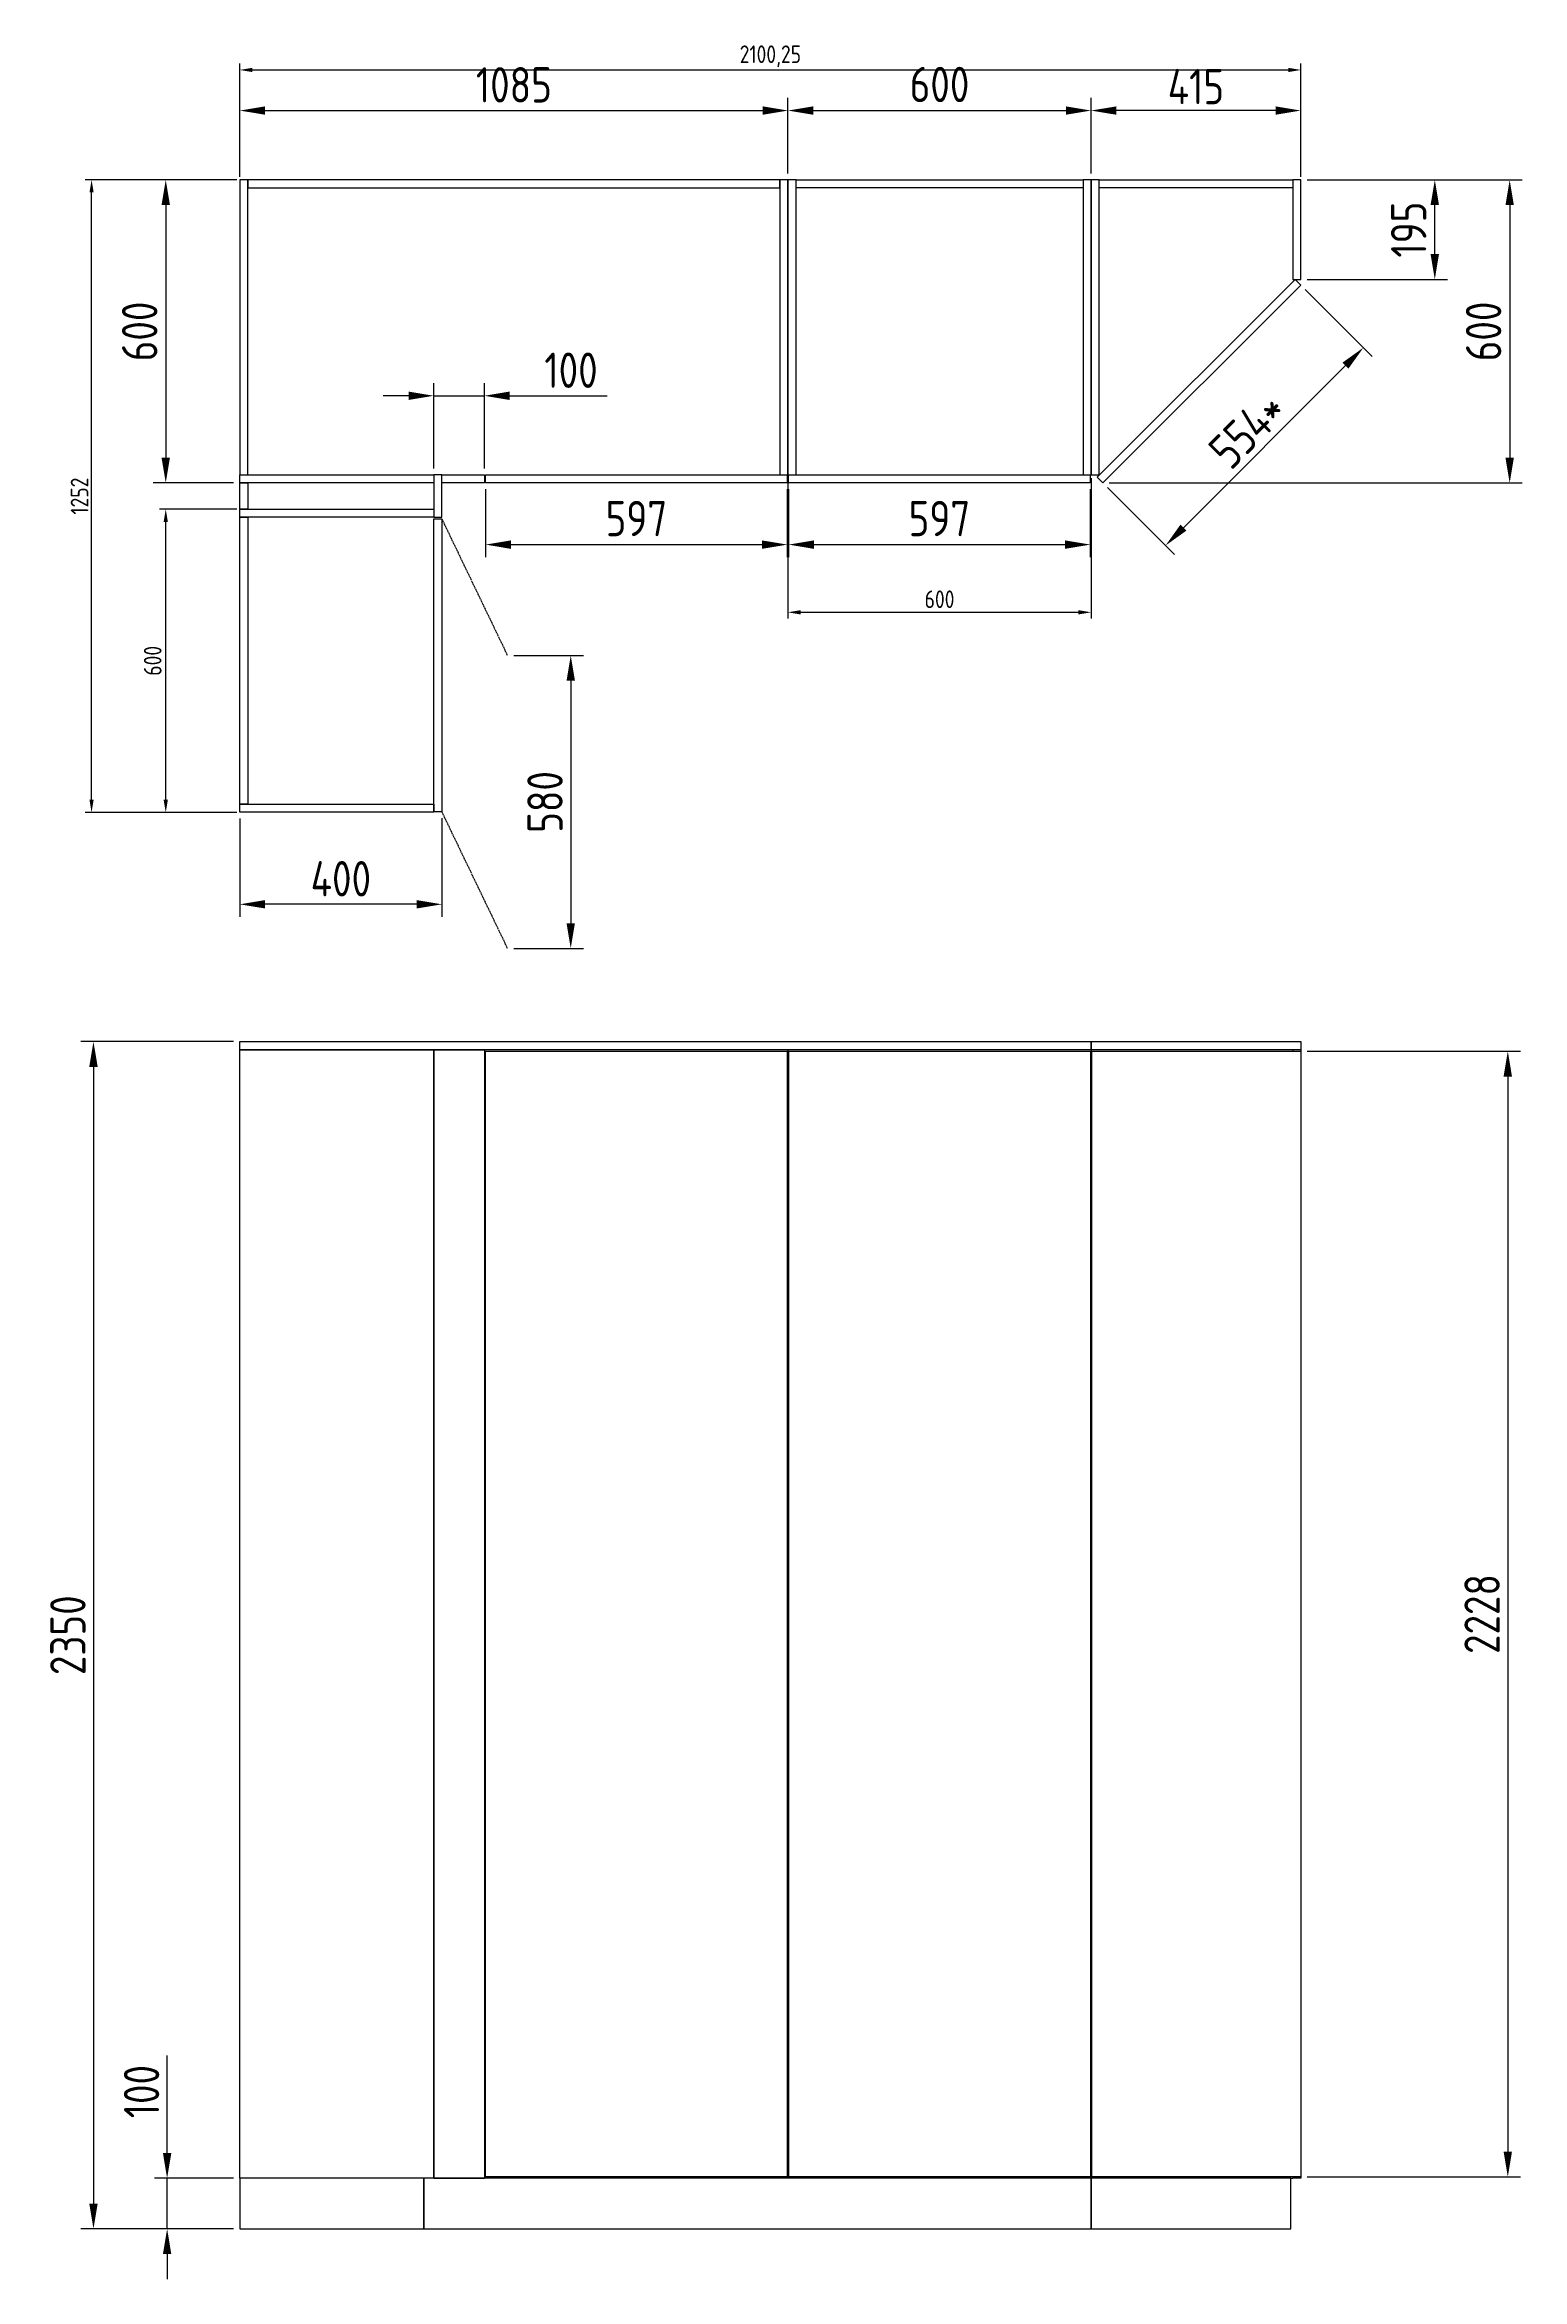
# Model space of a CAD drawing. Header units: millimetres. Extents: x 1713 to 34496, y -3951 to 7152.
# Drawn here: x 8918 to 11843, y 2375 to 6799 of the extents above; entities that cross this region are included whole.
import ezdxf

# ---------------------------------------------------------------- set-up
doc = ezdxf.new("R2010")
doc.units = ezdxf.units.MM
doc.linetypes.add('ACAD_ISO02W100', pattern=[15, 12, -3])
doc.layers.add('awcad.layer.СКД_технические_средства', color=7, linetype='Continuous', lineweight=30)
doc.styles.add('awcad.labels', font='eskd.shx')
doc.dimstyles.new('awcad.dim.building', dxfattribs={"dimtxt": 3.5, "dimasz": 2.5, "dimexe": 1.25, "dimexo": 0.625, "dimtad": 1, "dimtxsty": 'awcad.labels', "dimcen": 2.5, "dimadec": 0, "dimazin": 0, "dimtfac": 1, "dimtmove": 0, "dimatfit": 3, "dimldrblk": 'NONE', "dimfxl": 1, "dimarcsym": 0})

# ---------------------------------------------------------------- blocks, each defined once
blk = doc.blocks.new('*D30')
at = {"layer": 'awcad.layer.СКД_технические_средства', "color": 0, "linetype": 'ByBlock', "lineweight": -2}
for p, q in [((10389.6, 5940.9), (10389.6, 5662.6)), ((10989.6, 5940.9), (10989.6, 5662.6)), ((10414.6, 5675.1), (10964.6, 5675.1))]:
    blk.add_line(p, q, dxfattribs=at)
at = {"layer": 'awcad.layer.СКД_технические_средства', "color": 0, "linetype": 'ByBlock'}
for points in [[(10414.6, 5679.3), (10414.6, 5670.9), (10389.6, 5675.1)], [(10964.6, 5679.3), (10964.6, 5670.9), (10989.6, 5675.1)]]:
    blk.add_solid(points, dxfattribs=at)
at = {"layer": 'Defpoints', "color": 0, "linetype": 'ByBlock'}
for p in [(10389.6, 5947.1), (10989.6, 5947.1), (10989.6, 5675.1)]:
    blk.add_point(p, dxfattribs=at)
at = {"layer": 'awcad.layer.СКД_технические_средства', "color": 0, "linetype": 'ByBlock', "lineweight": -2, "insert": (10689.6, 5700.9), "char_height": 35, "attachment_point": 5, "style": 'awcad.labels'}
blk.add_mtext('600', dxfattribs=at)
blk = doc.blocks.new('_None')
blk = doc.blocks.new('*D33')
at = {"layer": 'awcad.layer.СКД_технические_средства', "color": 0, "linetype": 'ByBlock', "lineweight": -2}
for p, q in [((9298.4, 5879.1), (9145.5, 5879.1)), ((9158, 5304.1), (9158, 5854.1)), ((9298.4, 5279.1), (9145.5, 5279.1))]:
    blk.add_line(p, q, dxfattribs=at)
at = {"layer": 'awcad.layer.СКД_технические_средства', "color": 0, "linetype": 'ByBlock'}
for points in [[(9153.8, 5854.1), (9162.2, 5854.1), (9158, 5879.1)], [(9153.8, 5304.1), (9162.2, 5304.1), (9158, 5279.1)]]:
    blk.add_solid(points, dxfattribs=at)
at = {"layer": 'Defpoints', "color": 0, "linetype": 'ByBlock'}
for p in [(9158, 5879.1), (9304.6, 5879.1), (9304.6, 5279.1)]:
    blk.add_point(p, dxfattribs=at)
at = {"layer": 'awcad.layer.СКД_технические_средства', "color": 0, "linetype": 'ByBlock', "lineweight": -2, "insert": (9132.2, 5579.1), "char_height": 35, "attachment_point": 5, "rotation": 90, "style": 'awcad.labels'}
blk.add_mtext('600', dxfattribs=at)
blk = doc.blocks.new('*D36')
at = {"layer": 'awcad.layer.СКД_технические_средства', "color": 0, "linetype": 'ByBlock', "lineweight": -2}
for p, q in [((9298.4, 6531.1), (8998.7, 6531.1)), ((9011.2, 5304.1), (9011.2, 6506.1)), ((9298.4, 5279.1), (8998.7, 5279.1))]:
    blk.add_line(p, q, dxfattribs=at)
at = {"layer": 'awcad.layer.СКД_технические_средства', "color": 0, "linetype": 'ByBlock'}
for points in [[(9007, 6506.1), (9015.3, 6506.1), (9011.2, 6531.1)], [(9007, 5304.1), (9015.3, 5304.1), (9011.2, 5279.1)]]:
    blk.add_solid(points, dxfattribs=at)
at = {"layer": 'Defpoints', "color": 0, "linetype": 'ByBlock'}
for p in [(9011.2, 6531.1), (9304.6, 6531.1), (9304.6, 5279.1)]:
    blk.add_point(p, dxfattribs=at)
at = {"layer": 'awcad.layer.СКД_технические_средства', "color": 0, "linetype": 'ByBlock', "lineweight": -2, "insert": (8987.4, 5905.1), "char_height": 35, "attachment_point": 5, "rotation": 90, "style": 'awcad.labels'}
blk.add_mtext('1252', dxfattribs=at)
blk = doc.blocks.new('*D39')
at = {"layer": 'awcad.layer.СКД_технические_средства', "color": 0, "linetype": 'ByBlock', "lineweight": -2}
for p, q in [((9304.6, 6537.4), (9304.6, 6761.2)), ((9329.6, 6748.7), (11379.9, 6748.7)), ((11404.9, 6537.4), (11404.9, 6761.2))]:
    blk.add_line(p, q, dxfattribs=at)
at = {"layer": 'awcad.layer.СКД_технические_средства', "color": 0, "linetype": 'ByBlock'}
for points in [[(9329.6, 6752.9), (9329.6, 6744.5), (9304.6, 6748.7)], [(11379.9, 6752.9), (11379.9, 6744.5), (11404.9, 6748.7)]]:
    blk.add_solid(points, dxfattribs=at)
at = {"layer": 'Defpoints', "color": 0, "linetype": 'ByBlock'}
for p in [(11404.9, 6748.7), (9304.6, 6531.1), (11404.9, 6531.1)]:
    blk.add_point(p, dxfattribs=at)
at = {"layer": 'awcad.layer.СКД_технические_средства', "color": 0, "linetype": 'ByBlock', "lineweight": -2, "insert": (10354.8, 6775.7), "char_height": 35, "attachment_point": 5, "style": 'awcad.labels'}
blk.add_mtext('2100,25', dxfattribs=at)
blk = doc.blocks.new('*D42')
at = {"layer": 'awcad.layer.СКД_технические_средства', "color": 0, "linetype": 'ByBlock', "lineweight": -2, "transparency": 16777216}
for p, q in [((9292.1, 6531.1), (9133, 6531.1)), ((9158, 6481.1), (9158, 5981.1)), ((9292.1, 5931.1), (9133, 5931.1))]:
    blk.add_line(p, q, dxfattribs=at)
at = {"layer": 'awcad.layer.СКД_технические_средства', "color": 0, "linetype": 'ByBlock', "transparency": 16777216}
for points in [[(9149.7, 6481.1), (9166.3, 6481.1), (9158, 6531.1)], [(9149.7, 5981.1), (9166.3, 5981.1), (9158, 5931.1)]]:
    blk.add_solid(points, dxfattribs=at)
at = {"layer": 'Defpoints', "color": 0, "linetype": 'ByBlock', "transparency": 16777216}
for p in [(9304.6, 6531.1), (9158, 5931.1), (9304.6, 5931.1)]:
    blk.add_point(p, dxfattribs=at)
at = {"layer": 'awcad.layer.СКД_технические_средства', "color": 0, "linetype": 'ByBlock', "lineweight": -2, "transparency": 16777216, "insert": (9106.4, 6231.1), "char_height": 70, "attachment_point": 5, "rotation": 90, "style": 'awcad.labels'}
blk.add_mtext('600', dxfattribs=at)
blk = doc.blocks.new('*D45')
at = {"layer": 'awcad.layer.СКД_технические_средства', "color": 0, "linetype": 'ByBlock', "lineweight": -2, "transparency": 16777216}
for p, q in [((9688.6, 5959.6), (9688.6, 6128.7)), ((9788.6, 5959.6), (9788.6, 6128.7)), ((9638.6, 6103.7), (9588.6, 6103.7)), ((9688.6, 6103.7), (9788.6, 6103.7)), ((9838.6, 6103.7), (10031.8, 6103.7))]:
    blk.add_line(p, q, dxfattribs=at)
at = {"layer": 'awcad.layer.СКД_технические_средства', "color": 0, "linetype": 'ByBlock', "transparency": 16777216}
for points in [[(9638.6, 6112), (9638.6, 6095.4), (9688.6, 6103.7)], [(9838.6, 6112), (9838.6, 6095.4), (9788.6, 6103.7)]]:
    blk.add_solid(points, dxfattribs=at)
at = {"layer": 'Defpoints', "color": 0, "linetype": 'ByBlock', "transparency": 16777216}
for p in [(9788.6, 6103.7), (9688.6, 5947.1), (9788.6, 5947.1)]:
    blk.add_point(p, dxfattribs=at)
at = {"layer": 'awcad.layer.СКД_технические_средства', "color": 0, "linetype": 'ByBlock', "lineweight": -2, "transparency": 16777216, "insert": (9960.2, 6154.3), "char_height": 70, "attachment_point": 5, "style": 'awcad.labels'}
blk.add_mtext('100', dxfattribs=at)
blk = doc.blocks.new('*D48')
at = {"layer": 'awcad.layer.СКД_технические_средства', "color": 0, "linetype": 'ByBlock', "lineweight": -2, "transparency": 16777216}
for p, q in [((10390.9, 5918.6), (10390.9, 5784.1)), ((10987.9, 5918.6), (10987.9, 5784.1)), ((10440.9, 5809.1), (10937.9, 5809.1))]:
    blk.add_line(p, q, dxfattribs=at)
at = {"layer": 'awcad.layer.СКД_технические_средства', "color": 0, "linetype": 'ByBlock', "transparency": 16777216}
for points in [[(10440.9, 5817.4), (10440.9, 5800.7), (10390.9, 5809.1)], [(10937.9, 5817.4), (10937.9, 5800.7), (10987.9, 5809.1)]]:
    blk.add_solid(points, dxfattribs=at)
at = {"layer": 'Defpoints', "color": 0, "linetype": 'ByBlock', "transparency": 16777216}
for p in [(10390.9, 5931.1), (10987.9, 5931.1), (10987.9, 5809.1)]:
    blk.add_point(p, dxfattribs=at)
at = {"layer": 'awcad.layer.СКД_технические_средства', "color": 0, "linetype": 'ByBlock', "lineweight": -2, "transparency": 16777216, "insert": (10689.4, 5860.7), "char_height": 70, "attachment_point": 5, "style": 'awcad.labels'}
blk.add_mtext('597', dxfattribs=at)
blk = doc.blocks.new('*D51')
at = {"layer": 'awcad.layer.СКД_технические_средства', "color": 0, "linetype": 'ByBlock', "lineweight": -2, "transparency": 16777216}
for p, q in [((9791.1, 5918.6), (9791.1, 5784.1)), ((10388.1, 5918.6), (10388.1, 5784.1)), ((9841.1, 5809.1), (10338.1, 5809.1))]:
    blk.add_line(p, q, dxfattribs=at)
at = {"layer": 'awcad.layer.СКД_технические_средства', "color": 0, "linetype": 'ByBlock', "transparency": 16777216}
for points in [[(9841.1, 5817.4), (9841.1, 5800.7), (9791.1, 5809.1)], [(10338.1, 5817.4), (10338.1, 5800.7), (10388.1, 5809.1)]]:
    blk.add_solid(points, dxfattribs=at)
at = {"layer": 'Defpoints', "color": 0, "linetype": 'ByBlock', "transparency": 16777216}
for p in [(9791.1, 5931.1), (10388.1, 5931.1), (10388.1, 5809.1)]:
    blk.add_point(p, dxfattribs=at)
at = {"layer": 'awcad.layer.СКД_технические_средства', "color": 0, "linetype": 'ByBlock', "lineweight": -2, "transparency": 16777216, "insert": (10089.6, 5860.7), "char_height": 70, "attachment_point": 5, "style": 'awcad.labels'}
blk.add_mtext('597', dxfattribs=at)
blk = doc.blocks.new('*D54')
at = {"layer": 'awcad.layer.СКД_технические_средства', "color": 0, "linetype": 'ByBlock', "lineweight": -2, "transparency": 16777216}
for p, q in [((9847.2, 5589.7), (9984.6, 5589.7)), ((9959.6, 5539.7), (9959.6, 5059.7)), ((9847.2, 5009.7), (9984.6, 5009.7))]:
    blk.add_line(p, q, dxfattribs=at)
at = {"layer": 'awcad.layer.СКД_технические_средства', "color": 0, "linetype": 'ByBlock', "transparency": 16777216}
for points in [[(9951.3, 5539.7), (9967.9, 5539.7), (9959.6, 5589.7)], [(9951.3, 5059.7), (9967.9, 5059.7), (9959.6, 5009.7)]]:
    blk.add_solid(points, dxfattribs=at)
at = {"layer": 'Defpoints', "color": 0, "linetype": 'ByBlock', "transparency": 16777216}
for p in [(9834.7, 5589.7), (9834.7, 5009.7), (9959.6, 5009.7)]:
    blk.add_point(p, dxfattribs=at)
at = {"layer": 'awcad.layer.СКД_технические_средства', "color": 0, "linetype": 'ByBlock', "lineweight": -2, "transparency": 16777216, "insert": (9908.7, 5299.7), "char_height": 70, "attachment_point": 5, "rotation": 90, "style": 'awcad.labels'}
blk.add_mtext('580', dxfattribs=at)
blk = doc.blocks.new('*D57')
at = {"layer": 'awcad.layer.СКД_технические_средства', "color": 0, "linetype": 'ByBlock', "lineweight": -2, "transparency": 16777216}
for p, q in [((9304.6, 5266.6), (9304.6, 5072.1)), ((9704.6, 5267.6), (9704.6, 5072.1)), ((9654.6, 5097.1), (9354.6, 5097.1))]:
    blk.add_line(p, q, dxfattribs=at)
at = {"layer": 'awcad.layer.СКД_технические_средства', "color": 0, "linetype": 'ByBlock', "transparency": 16777216}
for points in [[(9354.6, 5105.4), (9354.6, 5088.8), (9304.6, 5097.1)], [(9654.6, 5105.4), (9654.6, 5088.8), (9704.6, 5097.1)]]:
    blk.add_solid(points, dxfattribs=at)
at = {"layer": 'Defpoints', "color": 0, "linetype": 'ByBlock', "transparency": 16777216}
for p in [(9304.6, 5279.1), (9704.6, 5280.1), (9304.6, 5097.1)]:
    blk.add_point(p, dxfattribs=at)
at = {"layer": 'awcad.layer.СКД_технические_средства', "color": 0, "linetype": 'ByBlock', "lineweight": -2, "transparency": 16777216, "insert": (9504.6, 5147.7), "char_height": 70, "attachment_point": 5, "style": 'awcad.labels'}
blk.add_mtext('400', dxfattribs=at)
blk = doc.blocks.new('*D63')
at = {"layer": 'awcad.layer.СКД_технические_средства', "color": 0, "linetype": 'ByBlock', "lineweight": -2, "transparency": 16777216}
for p, q in [((11417.1, 6531.1), (11694.9, 6531.1)), ((11669.9, 6384.1), (11669.9, 6481.1)), ((11417.1, 6334.1), (11694.9, 6334.1))]:
    blk.add_line(p, q, dxfattribs=at)
at = {"layer": 'awcad.layer.СКД_технические_средства', "color": 0, "linetype": 'ByBlock', "transparency": 16777216}
for points in [[(11661.5, 6481.1), (11678.2, 6481.1), (11669.9, 6531.1)], [(11661.5, 6384.1), (11678.2, 6384.1), (11669.9, 6334.1)]]:
    blk.add_solid(points, dxfattribs=at)
at = {"layer": 'Defpoints', "color": 0, "linetype": 'ByBlock', "transparency": 16777216}
for p in [(11404.6, 6531.1), (11669.9, 6531.1), (11404.6, 6334.1)]:
    blk.add_point(p, dxfattribs=at)
at = {"layer": 'awcad.layer.СКД_технические_средства', "color": 0, "linetype": 'ByBlock', "lineweight": -2, "transparency": 16777216, "insert": (11618.2, 6432.6), "char_height": 70, "attachment_point": 5, "rotation": 90, "style": 'awcad.labels'}
blk.add_mtext('195', dxfattribs=at)
blk = doc.blocks.new('*D66')
at = {"layer": 'awcad.layer.СКД_технические_средства', "color": 0, "linetype": 'ByBlock', "lineweight": -2, "transparency": 16777216}
for p, q in [((11417.1, 6531.1), (11843.1, 6531.1)), ((11818.1, 6481.1), (11818.1, 5981.1)), ((11025.5, 5931.1), (11843.1, 5931.1))]:
    blk.add_line(p, q, dxfattribs=at)
at = {"layer": 'awcad.layer.СКД_технические_средства', "color": 0, "linetype": 'ByBlock', "transparency": 16777216}
for points in [[(11809.8, 6481.1), (11826.4, 6481.1), (11818.1, 6531.1)], [(11809.8, 5981.1), (11826.4, 5981.1), (11818.1, 5931.1)]]:
    blk.add_solid(points, dxfattribs=at)
at = {"layer": 'Defpoints', "color": 0, "linetype": 'ByBlock', "transparency": 16777216}
for p in [(11404.6, 6531.1), (11013, 5931.1), (11818.1, 5931.1)]:
    blk.add_point(p, dxfattribs=at)
at = {"layer": 'awcad.layer.СКД_технические_средства', "color": 0, "linetype": 'ByBlock', "lineweight": -2, "transparency": 16777216, "insert": (11766.5, 6231.1), "char_height": 70, "attachment_point": 5, "rotation": 90, "style": 'awcad.labels'}
blk.add_mtext('600', dxfattribs=at)
blk = doc.blocks.new('*D69')
at = {"layer": 'awcad.layer.СКД_технические_средства', "color": 0, "linetype": 'ByBlock', "lineweight": -2, "transparency": 16777216}
for p, q in [((10989.6, 6543.6), (10989.6, 6693.3)), ((11404.6, 6543.6), (11404.6, 6693.3)), ((11354.6, 6668.3), (11039.6, 6668.3))]:
    blk.add_line(p, q, dxfattribs=at)
at = {"layer": 'awcad.layer.СКД_технические_средства', "color": 0, "linetype": 'ByBlock', "transparency": 16777216}
for points in [[(11039.6, 6676.6), (11039.6, 6660), (10989.6, 6668.3)], [(11354.6, 6676.6), (11354.6, 6660), (11404.6, 6668.3)]]:
    blk.add_solid(points, dxfattribs=at)
at = {"layer": 'Defpoints', "color": 0, "linetype": 'ByBlock', "transparency": 16777216}
for p in [(10989.6, 6668.3), (10989.6, 6531.1), (11404.6, 6531.1)]:
    blk.add_point(p, dxfattribs=at)
at = {"layer": 'awcad.layer.СКД_технические_средства', "color": 0, "linetype": 'ByBlock', "lineweight": -2, "transparency": 16777216, "insert": (11197.1, 6715.8), "char_height": 70, "attachment_point": 5, "style": 'awcad.labels'}
blk.add_mtext('415', dxfattribs=at)
blk = doc.blocks.new('*D72')
at = {"layer": 'awcad.layer.СКД_технические_средства', "color": 0, "linetype": 'ByBlock', "lineweight": -2, "transparency": 16777216}
for p, q in [((11413.5, 6313.9), (11546.2, 6181.2)), ((11172.3, 5842.6), (11493.2, 6163.5)), ((11021.9, 5922.3), (11154.6, 5789.6))]:
    blk.add_line(p, q, dxfattribs=at)
at = {"layer": 'awcad.layer.СКД_технические_средства', "color": 0, "linetype": 'ByBlock', "transparency": 16777216}
for points in [[(11487.3, 6169.4), (11499.1, 6157.6), (11528.5, 6198.9)], [(11166.4, 5848.5), (11178.2, 5836.7), (11136.9, 5807.2)]]:
    blk.add_solid(points, dxfattribs=at)
at = {"layer": 'Defpoints', "color": 0, "linetype": 'ByBlock', "transparency": 16777216}
for p in [(11404.6, 6322.8), (11528.5, 6198.9), (11013, 5931.1)]:
    blk.add_point(p, dxfattribs=at)
at = {"layer": 'awcad.layer.СКД_технические_средства', "color": 0, "linetype": 'ByBlock', "lineweight": -2, "transparency": 16777216, "insert": (11299.1, 6036.6), "char_height": 70, "attachment_point": 5, "rotation": 45, "style": 'awcad.labels'}
blk.add_mtext('554*', dxfattribs=at)
blk = doc.blocks.new('*D433')
at = {"layer": 'awcad.layer.СКД_технические_средства', "color": 0, "linetype": 'ByBlock', "lineweight": -2, "transparency": 16777216}
for p, q in [((9304.6, 6543.6), (9304.6, 6693.3)), ((10389.6, 6543.6), (10389.6, 6693.3)), ((9354.6, 6668.3), (10339.6, 6668.3))]:
    blk.add_line(p, q, dxfattribs=at)
at = {"layer": 'awcad.layer.СКД_технические_средства', "color": 0, "linetype": 'ByBlock', "transparency": 16777216}
for points in [[(9354.6, 6676.6), (9354.6, 6660), (9304.6, 6668.3)], [(10339.6, 6676.6), (10339.6, 6660), (10389.6, 6668.3)]]:
    blk.add_solid(points, dxfattribs=at)
at = {"layer": 'Defpoints', "color": 0, "linetype": 'ByBlock', "transparency": 16777216}
for p in [(10389.6, 6668.3), (9304.6, 6531.1), (10389.6, 6531.1)]:
    blk.add_point(p, dxfattribs=at)
at = {"layer": 'awcad.layer.СКД_технические_средства', "color": 0, "linetype": 'ByBlock', "lineweight": -2, "transparency": 16777216, "insert": (9847.1, 6719.2), "char_height": 70, "attachment_point": 5, "style": 'awcad.labels'}
blk.add_mtext('1085', dxfattribs=at)
blk = doc.blocks.new('*D437')
at = {"layer": 'awcad.layer.СКД_технические_средства', "color": 0, "linetype": 'ByBlock', "lineweight": -2, "transparency": 16777216}
for p, q in [((10389.6, 6543.6), (10389.6, 6693.3)), ((10989.6, 6543.6), (10989.6, 6693.3)), ((10439.6, 6668.3), (10939.6, 6668.3))]:
    blk.add_line(p, q, dxfattribs=at)
at = {"layer": 'awcad.layer.СКД_технические_средства', "color": 0, "linetype": 'ByBlock', "transparency": 16777216}
for points in [[(10439.6, 6676.6), (10439.6, 6660), (10389.6, 6668.3)], [(10939.6, 6676.6), (10939.6, 6660), (10989.6, 6668.3)]]:
    blk.add_solid(points, dxfattribs=at)
at = {"layer": 'Defpoints', "color": 0, "linetype": 'ByBlock', "transparency": 16777216}
for p in [(10989.6, 6668.3), (10389.6, 6531.1), (10989.6, 6531.1)]:
    blk.add_point(p, dxfattribs=at)
at = {"layer": 'awcad.layer.СКД_технические_средства', "color": 0, "linetype": 'ByBlock', "lineweight": -2, "transparency": 16777216, "insert": (10689.6, 6719.9), "char_height": 70, "attachment_point": 5, "style": 'awcad.labels'}
blk.add_mtext('600', dxfattribs=at)
blk = doc.blocks.new('*D441')
at = {"layer": 'awcad.layer.СКД_технические_средства', "color": 0, "linetype": 'ByBlock', "lineweight": -2, "transparency": 16777216}
for p, q in [((9292.1, 4825.2), (8989.9, 4825.2)), ((9014.9, 4775.2), (9014.9, 2525.2)), ((9292.1, 2475.2), (8989.9, 2475.2))]:
    blk.add_line(p, q, dxfattribs=at)
at = {"layer": 'awcad.layer.СКД_технические_средства', "color": 0, "linetype": 'ByBlock', "transparency": 16777216}
for points in [[(9006.6, 4775.2), (9023.3, 4775.2), (9014.9, 4825.2)], [(9006.6, 2525.2), (9023.3, 2525.2), (9014.9, 2475.2)]]:
    blk.add_solid(points, dxfattribs=at)
at = {"layer": 'Defpoints', "color": 0, "linetype": 'ByBlock', "transparency": 16777216}
for p in [(9304.6, 4825.2), (9014.9, 2475.2), (9304.6, 2475.2)]:
    blk.add_point(p, dxfattribs=at)
at = {"layer": 'awcad.layer.СКД_технические_средства', "color": 0, "linetype": 'ByBlock', "lineweight": -2, "transparency": 16777216, "insert": (8964.3, 3650.2), "char_height": 70, "attachment_point": 5, "rotation": 90, "style": 'awcad.labels'}
blk.add_mtext('2350', dxfattribs=at)
blk = doc.blocks.new('*D445')
at = {"layer": 'awcad.layer.СКД_технические_средства', "color": 0, "linetype": 'ByBlock', "lineweight": -2, "transparency": 16777216}
for p, q in [((9160.7, 2625.2), (9160.7, 2818.3)), ((9292.1, 2575.2), (9135.7, 2575.2)), ((9160.7, 2475.2), (9160.7, 2575.2)), ((9292.1, 2475.2), (9135.7, 2475.2)), ((9160.7, 2425.2), (9160.7, 2375.2))]:
    blk.add_line(p, q, dxfattribs=at)
at = {"layer": 'awcad.layer.СКД_технические_средства', "color": 0, "linetype": 'ByBlock', "transparency": 16777216}
for points in [[(9152.4, 2625.2), (9169, 2625.2), (9160.7, 2575.2)], [(9152.4, 2425.2), (9169, 2425.2), (9160.7, 2475.2)]]:
    blk.add_solid(points, dxfattribs=at)
at = {"layer": 'Defpoints', "color": 0, "linetype": 'ByBlock', "transparency": 16777216}
for p in [(9160.7, 2575.2), (9304.6, 2575.2), (9304.6, 2475.2)]:
    blk.add_point(p, dxfattribs=at)
at = {"layer": 'awcad.layer.СКД_технические_средства', "color": 0, "linetype": 'ByBlock', "lineweight": -2, "transparency": 16777216, "insert": (9110.1, 2746.8), "char_height": 70, "attachment_point": 5, "rotation": 90, "style": 'awcad.labels'}
blk.add_mtext('100', dxfattribs=at)
blk = doc.blocks.new('*D449')
at = {"layer": 'awcad.layer.СКД_технические_средства', "color": 0, "linetype": 'ByBlock', "lineweight": -2, "transparency": 16777216}
for p, q in [((11417.1, 4806.2), (11839.4, 4806.2)), ((11814.4, 4756.2), (11814.4, 2628.2)), ((11417.1, 2578.2), (11839.4, 2578.2))]:
    blk.add_line(p, q, dxfattribs=at)
at = {"layer": 'awcad.layer.СКД_технические_средства', "color": 0, "linetype": 'ByBlock', "transparency": 16777216}
for points in [[(11806, 4756.2), (11822.7, 4756.2), (11814.4, 4806.2)], [(11806, 2628.2), (11822.7, 2628.2), (11814.4, 2578.2)]]:
    blk.add_solid(points, dxfattribs=at)
at = {"layer": 'Defpoints', "color": 0, "linetype": 'ByBlock', "transparency": 16777216}
for p in [(11404.6, 4806.2), (11404.6, 2578.2), (11814.4, 2578.2)]:
    blk.add_point(p, dxfattribs=at)
at = {"layer": 'awcad.layer.СКД_технические_средства', "color": 0, "linetype": 'ByBlock', "lineweight": -2, "transparency": 16777216, "insert": (11763.5, 3692.2), "char_height": 70, "attachment_point": 5, "rotation": 90, "style": 'awcad.labels'}
blk.add_mtext('2228', dxfattribs=at)

msp = doc.modelspace()

# ---------------------------------------------------------------- linework, layer by layer
at = {"color": 3, "linetype": 'ACAD_ISO02W100', "ltscale": 0.25}
for p, q in [((9834.695, 5589.688), (9704.647, 5860.143)), ((9834.695, 5009.688), (9704.647, 5280.143))]:
    msp.add_line(p, q, dxfattribs=at)
for points in [[(9320.647, 6531.143), (9304.647, 6531.143), (9304.647, 5947.143), (9320.647, 5947.143)], [(9320.647, 6531.143), (9320.647, 6515.143), (10373.647, 6515.143), (10373.647, 6531.143)], [(10373.647, 5947.143), (10389.647, 5947.143), (10389.647, 6531.143), (10373.647, 6531.143)], [(10389.647, 5947.143), (10405.647, 5947.143), (10405.647, 6531.143), (10389.647, 6531.143)], [(10406.397, 6531.143), (10973.647, 6531.143), (10973.647, 6515.143), (10405.647, 6515.143), (10405.647, 6531.143)], [(10973.647, 5947.143), (10989.647, 5947.143), (10989.647, 6531.143), (10973.647, 6531.143)], [(10989.647, 5947.143), (11005.647, 5947.143), (11005.647, 6531.143), (10989.647, 6531.143)], [(11006.397, 6531.143), (11388.647, 6531.143), (11388.647, 6515.143), (11005.647, 6515.143), (11005.647, 6531.143)], [(11388.647, 6334.079), (11404.647, 6334.079), (11404.647, 6531.143), (11388.647, 6531.143)], [(9688.647, 5947.143), (9688.647, 5931.143), (9304.647, 5931.143), (9304.647, 5947.143)], [(9304.647, 5879.143), (9304.647, 5931.143), (9320.647, 5931.143), (9320.647, 5879.143)], [(9704.647, 5863.143), (9704.647, 5947.143), (9688.647, 5947.143), (9688.647, 5863.143)], [(9704.647, 5931.143), (9704.647, 5947.143), (9788.647, 5947.143), (9788.647, 5931.143)], [(9688.647, 5879.143), (9688.647, 5863.143), (9304.647, 5863.143), (9304.647, 5879.143)], [(9320.647, 5295.143), (9304.647, 5295.143), (9304.647, 5863.143), (9320.647, 5863.143)], [(9688.647, 5295.143), (9688.647, 5279.143), (9304.647, 5279.143), (9304.647, 5295.143)], [(10989.647, 4809.228), (10989.647, 4825.228), (11404.647, 4825.228), (11404.647, 4809.228)], [(9688.647, 2575.228), (9304.647, 2575.228), (9304.647, 4809.228), (9688.647, 4809.228)], [(9791.147, 2578.228), (9791.147, 4806.228), (10388.147, 4806.228), (10388.147, 2578.228)], [(10391.147, 2578.228), (10391.147, 4806.228), (10988.147, 4806.228), (10988.147, 2578.228)], [(10991.147, 2578.228), (10991.147, 4806.228), (11404.647, 4806.228), (11404.647, 2578.228)], [(9304.647, 2475.228), (9668.647, 2475.228), (9668.647, 2575.228), (9304.647, 2575.228)], [(9668.647, 2475.228), (10989.647, 2475.228), (10989.647, 2575.228), (9668.647, 2575.228)], [(10989.647, 2475.228), (11384.647, 2475.228), (11384.647, 2575.228), (10989.647, 2575.228)]]:
    msp.add_lwpolyline(points, close=True)
at = {"color": 3}
msp.add_lwpolyline([(11404.647, 6322.766), (11393.333, 6334.079), (11001.71, 5942.457), (11013.024, 5931.143), (11404.647, 6322.766)], dxfattribs=at)
for points in [[(9791.147, 5931.143), (9791.147, 5947.143), (10388.147, 5947.143), (10388.147, 5931.143), (9791.147, 5931.143)], [(10390.897, 5931.143), (10390.897, 5947.143), (10987.897, 5947.143), (10987.897, 5931.143), (10390.897, 5931.143)], [(9688.647, 5860.143), (9704.647, 5860.143), (9704.647, 5280.143), (9688.647, 5280.143), (9688.647, 5860.143)]]:
    msp.add_lwpolyline(points, close=True, dxfattribs=at)
for points in [[(9304.647, 4809.228), (9304.647, 4825.228), (10989.647, 4825.228), (10989.647, 4809.228), (9304.647, 4809.228)], [(9688.647, 2575.228), (9688.647, 4809.228), (9788.647, 4809.228), (9788.647, 2575.228), (9688.647, 2575.228), (9788.647, 2575.228)], [(10389.647, 4809.228), (10389.647, 2575.228)], [(10989.647, 4809.228), (10989.647, 2575.228)], [(11404.647, 4809.228), (11404.647, 2575.228), (11388.647, 2575.228)], [(11388.647, 4809.228), (11388.647, 4806.228)], [(11384.647, 2575.228), (11388.647, 2575.228)], [(11388.647, 2578.228), (11388.647, 2575.228)]]:
    msp.add_lwpolyline(points)

# ---------------------------------------------------------------- dimensions: what is measured, and where the dimension line sits
at = {"layer": 'awcad.layer.СКД_технические_средства', "color": 253, "linetype": 'ByBlock', "lineweight": -2}
for base, p1, p2, angle, picture, middle in [((11404.897, 6748.69), (9304.647, 6531.143), (11404.897, 6531.143), 180, '*D39', (10354.772, 6775.717)), ((10989.647, 6668.287), (11404.647, 6531.143), (10989.647, 6531.143), 180, '*D69', (11197.147, 6715.787)), ((9011.175, 6531.143), (9304.647, 5279.143), (9304.647, 6531.143), 90, '*D36', (8987.425, 5905.143)), ((9157.993, 5931.143), (9304.647, 6531.143), (9304.647, 5931.143), 90, '*D42', (9106.351, 6231.143)), ((11818.104, 5931.143), (11404.647, 6531.143), (11013.024, 5931.143), 90, '*D66', (11766.461, 6231.143)), ((9788.647, 6103.713), (9688.647, 5947.143), (9788.647, 5947.143), 180, '*D45', (9960.2, 6154.319)), ((10388.147, 5809.083), (9791.147, 5931.143), (10388.147, 5931.143), 180, '*D51', (10089.647, 5860.725)), ((10989.647, 5675.113), (10389.647, 5947.143), (10989.647, 5947.143), 180, '*D30', (10689.647, 5700.934)), ((9157.993, 5879.143), (9304.647, 5279.143), (9304.647, 5879.143), 90, '*D33', (9132.172, 5579.143)), ((9959.592, 5009.688), (9834.695, 5589.688), (9834.695, 5009.688), 90, '*D54', (9908.727, 5299.688)), ((9304.647, 5097.111), (9704.647, 5280.143), (9304.647, 5279.143), 180, '*D57', (9504.647, 5147.718)), ((9014.925, 2475.228), (9304.647, 4825.228), (9304.647, 2475.228), 90, '*D441', (8964.318, 3650.228)), ((11814.354, 2578.228), (11404.647, 4806.228), (11404.647, 2578.228), 90, '*D449', (11763.488, 3692.228)), ((9160.692, 2575.228), (9304.647, 2475.228), (9304.647, 2575.228), 90, '*D445', (9110.086, 2746.781))]:
    dim = msp.add_linear_dim(base=base, p1=p1, p2=p2, angle=angle, dimstyle='awcad.dim.building', dxfattribs=at)
    dim.commit()
    dim.dimension.update_dxf_attribs({"geometry": picture, "text_midpoint": middle})
dim = msp.add_linear_dim(base=(10389.647, 6668.287), p1=(9304.647, 6531.143), p2=(10389.647, 6531.143), dimstyle='awcad.dim.building', dxfattribs=at)
dim.commit()
dim.dimension.update_dxf_attribs({"geometry": '*D433', "text_midpoint": (9847.147, 6719.152)})
dim = msp.add_linear_dim(base=(10989.647, 6668.287), p1=(10389.647, 6531.143), p2=(10989.647, 6531.143), dimstyle='awcad.dim.building', dxfattribs=at)
dim.commit()
dim.dimension.update_dxf_attribs({"geometry": '*D437', "text_midpoint": (10689.647, 6668.287), "dimtype": 160})
dim = msp.add_linear_dim(base=(11669.88, 6531.143), p1=(11404.647, 6334.079), p2=(11404.647, 6531.143), angle=90, text='195', dimstyle='awcad.dim.building', dxfattribs=at)
dim.commit()
dim.dimension.update_dxf_attribs({"geometry": '*D63', "text_midpoint": (11618.238, 6432.611)})
at = {"layer": 'awcad.layer.СКД_технические_средства', "color": 251, "linetype": 'ByBlock', "lineweight": -2}
dim = msp.add_aligned_dim(p1=(11013.024, 5931.143), p2=(11404.647, 6322.766), distance=-175.214, text='554*', dimstyle='awcad.dim.building', dxfattribs=at)
dim.commit()
dim.dimension.update_dxf_attribs({"geometry": '*D72', "text_midpoint": (11299.142, 6036.647)})
at = {"layer": 'awcad.layer.СКД_технические_средства', "color": 253, "linetype": 'ByBlock', "lineweight": -2}
dim = msp.add_linear_dim(base=(10987.897, 5809.083), p1=(10390.897, 5931.143), p2=(10987.897, 5931.143), angle=180, dimstyle='awcad.dim.building', override={"dimtad": 3}, dxfattribs=at)
dim.commit()
dim.dimension.update_dxf_attribs({"geometry": '*D48', "text_midpoint": (10689.397, 5809.083), "dimtype": 160})

doc.saveas('drawing.dxf')
